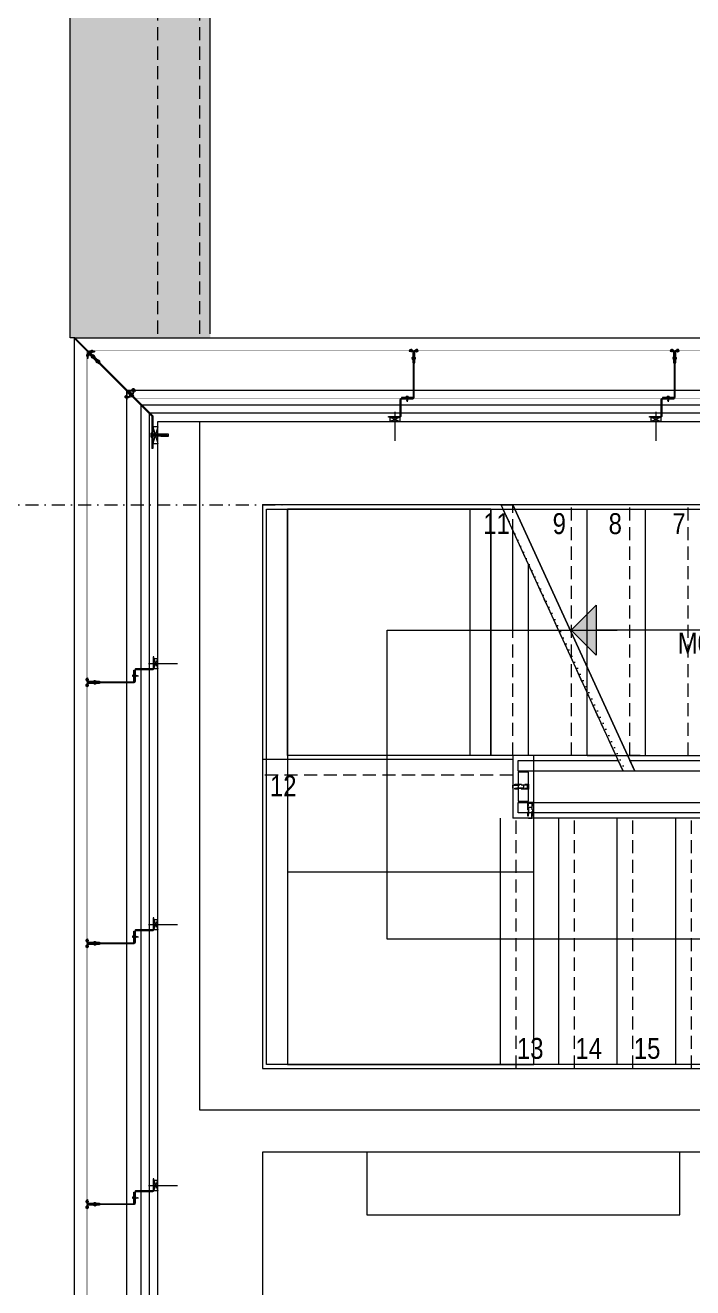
# Model space of a CAD drawing. Extents: x -2050 to 29725, y -1777 to 6820.
# Drawn here: x 12989 to 13309, y 2410 to 3015 of the extents above; entities that cross this region are included whole.
import ezdxf

# ---------------------------------------------------------------- set-up
doc = ezdxf.new("R2010")
doc.units = 0
doc.header["$LTSCALE"] = 25
doc.header["$MEASUREMENT"] = 0
for name, pattern in [('DASHDOT2', [0.5, 0.25, -0.125, 0, -0.125]), ('DOT2', [0.125, 0, -0.125]), ('HIDDEN', [0.375, 0.25, -0.125])]:
    doc.linetypes.add(name, pattern=pattern)
doc.layers.get('0').update_dxf_attribs({"color": 9, "lineweight": 9})
for name, color, linetype, lineweight in [('01', 9, 'Continuous', 9), ('04', 9, 'Continuous', 9), ('06B', 9, 'Continuous', 9), ('06C', 9, 'Continuous', 9), ('06D', 9, 'Continuous', 9), ('10', 9, 'Continuous', 9), ('14', 9, 'Continuous', 9), ('19', 9, 'Continuous', 9), ('19D', 9, 'DOT2', 9), ('20', 9, 'DOT2', 9), ('21', 9, 'Continuous', 9), ('24', 9, 'DASHDOT2', 9), ('33', 9, 'BATTING', 9), ('40', 9, 'Continuous', 9), ('40B', 9, 'Continuous', 9)]:
    doc.layers.add(name, color=color, linetype=linetype, lineweight=lineweight)
doc.styles.add('MuuM_TEXT-STANDART', font='ARIALN.TTF')
doc.linetypes.add('BATTING', pattern='A,0.0001,-0.1,[134,ltypeshp.shx,S=0.1,R=0,X=-0.1,Y=0],-0.2,[134,ltypeshp.shx,S=0.1,R=180,X=0.1,Y=0],-0.1', length=0.4001)

# ---------------------------------------------------------------- blocks, each defined once
blk = doc.blocks.new('Group-321-1')
at = {"lineweight": 0}
for p, q in [((384783.0404, 69371.037), (384783.0455, 69371.0295)), ((384784.4115, 69370.3332), (384784.4025, 69370.333))]:
    blk.add_line(p, q, dxfattribs=at)
blk.add_lwpolyline([(384781.5515, 69367.9843), (384781.749, 69367.6906), (384781.7549, 69367.6863), (384781.7923, 69367.6441), (384781.8263, 69367.6169), (384782.0711, 69367.4613), (384782.3403, 69367.353), (384782.3817, 69367.3414), (384782.4453, 69367.3332), (384782.7991, 69367.344), (384783.0363, 69367.4941), (384783.1021, 69367.5581), (384783.1403, 69367.5843), (384783.2058, 69367.6663), (384783.5053, 69368.2326), (384783.5403, 69368.3322), (384783.689, 69368.5997), (384783.7466, 69368.6084), (384783.8084, 69368.6626), (384783.8147, 69368.6844), (384783.7337, 69368.6844), (384784.4562, 69370.087), (384784.5363, 69370.2162), (384784.6671, 69370.4777), (384784.7897, 69370.7386), (384784.8195, 69370.8587), (384784.8615, 69371.012), (384784.9078, 69371.2302), (384784.8821, 69371.3838), (384784.7923, 69371.511), (384784.3139, 69371.8312), (384783.7777, 69372.0326), (384783.6197, 69372.0318), (384783.48, 69371.9631), (384783.4374, 69371.9222), (384783.3299, 69371.7988), (384783.1493, 69371.5806), (384783.0089, 69371.3289), (384782.8745, 69371.074), (384782.8143, 69370.9298), (384782.099, 69369.5315), (384782.0492, 69369.5901), (384782.0346, 69369.5732), (384782.0266, 69369.4913), (384782.053, 69369.4394), (384781.9224, 69369.1627), (384781.8618, 69369.0762), (384781.5727, 69368.4935), (384781.5478, 69368.4017), (384781.5488, 69368.3546), (384781.5351, 69368.2638), (384781.5515, 69367.9843)], close=True, dxfattribs=at)
for centre, radius, start, end in [((384783.7002, 69371.6914), 0.3498, 77.58661, 129.02756), ((384783.3657, 69370.1215), 1.955, 60.96601, 77.834), ((384784.32, 69371.0452), 1.2443, 132.46554, 142.72442), ((384783.6803, 69371.6404), 0.3125, 79.03531, 114.67967), ((384783.8912, 69371.7489), 0.2436, 127.28492, 150.48206), ((384783.7369, 69371.9408), 0.00701, 14.30738, 65.78767), ((384783.7203, 69371.8273), 0.2984, 161.30494, 177.7436), ((384783.624, 69371.4545), 0.4181, 82.50821, 117.47814), ((384783.7432, 69371.5713), 0.4025, 118.72004, 140.78477), ((384786.16, 69370.0997), 3.0479, 144.45126, 151.44152), ((384783.1339, 69369.6371), 2.3005, 61.70075, 76.26458), ((384783.5084, 69371.8411), 0.0862, 181.34596, 189.63974), ((384783.4275, 69371.8281), 0.00442, 198.85042, 328.86273), ((384783.4781, 69370.0639), 1.955, 47.82213, 64.69011), ((384782.5383, 69372.3373), 0.9575, 316.21857, 325.7418), ((384784.1759, 69371.7659), 0.0116, 115.48588, 202.83845), ((384784.2048, 69371.7798), 0.0437, 204.93665, 291.60104), ((384784.1827, 69371.7527), 0.0264, 86.25131, 116.60003), ((384784.1802, 69371.7174), 0.0619, 44.04057, 86.06863), ((384784.219, 69371.7483), 0.0101, 111.92831, 196.76289), ((384784.245, 69371.7546), 0.0368, 193.51549, 249.2754), ((384784.2267, 69371.7313), 0.0287, 93.47089, 113.70035), ((384784.2157, 69371.751), 0.0129, 292.51497, 43.91301), ((384784.2218, 69371.692), 0.0681, 58.34095, 87.30825), ((384784.2396, 69371.7211), 0.0339, 22.28966, 58.16625), ((384784.2513, 69371.7608), 0.045, 244.61072, 282.68217), ((384784.2665, 69371.7271), 0.0153, 157.39591, 204.46469), ((384784.264, 69371.7268), 0.0131, 105.23805, 152.09254), ((384784.2938, 69371.739), 0.045, 202.97395, 241.04541), ((384784.2575, 69371.7317), 0.0153, 281.19144, 328.26022), ((384784.2684, 69371.7064), 0.0339, 67.48988, 103.36647), ((384784.2588, 69371.7295), 0.0131, 333.56358, 20.41807), ((384784.2924, 69371.7303), 0.0368, 236.38072, 292.14064), ((384784.2551, 69371.6749), 0.0681, 38.34788, 67.31518), ((384784.3065, 69371.7044), 0.0129, 81.74311, 193.14115), ((384784.3363, 69371.7123), 0.0437, 194.05509, 280.71948), ((384784.3025, 69371.7054), 0.0101, 288.89324, 13.72781), ((384784.2842, 69371.7018), 0.0287, 11.95578, 32.18524), ((384784.2999, 69371.6559), 0.0619, 39.58749, 81.61555), ((384784.3272, 69371.6786), 0.0264, 9.05609, 39.40481), ((384783.6081, 69371.2726), 0.5525, 133.02369, 146.12278), ((384783.2195, 69369.5931), 2.3005, 49.39154, 63.95538), ((384784.3419, 69371.6807), 0.0116, 282.81768, 10.17024), ((384793.5272, 69365.622), 11.9668, 150.13727, 152.89723), ((384800.1056, 69364.1963), 18.1799, 156.13496, 158.24111), ((384783.405, 69370.2154), 1.343, 60.01739, 86.68797), ((384784.5586, 69371.2508), 0.3498, 356.62857, 48.06952), ((384865.0479, 69325.7189), 93.6961, 150.803073, 151.627747), ((384777.8715, 69372.8535), 5.6052, 330.89441, 345.16435), ((384783.2749, 69371.4236), 0.0159, 339.0039, 150.39832), ((384784.4941, 69371.4395), 0.2436, 335.17406, 358.37121), ((384784.7399, 69371.4259), 0.00701, 59.86846, 111.34875), ((384784.5288, 69371.2049), 0.3125, 10.97646, 46.62082), ((384783.5314, 69370.1506), 1.343, 38.96815, 65.63874), ((384781.8315, 69372.3216), 3.0479, 334.21461, 341.20486), ((384784.4106, 69371.0507), 0.4181, 8.17799, 43.14791), ((384784.436, 69371.2157), 0.4025, 344.87136, 6.93609), ((384783.6723, 69371.3777), 1.2443, 342.93171, 353.19059), ((384784.6574, 69371.3463), 0.2984, 307.91253, 324.35119), ((384783.1168, 69370.8333), 0.3186, 120.97289, 155.47556), ((384782.9706, 69371.0742), 0.0369, 91.80001, 120.34392), ((384782.963, 69371.0791), 0.0326, 45.48642, 78.55436), ((384782.8486, 69370.9332), 0.2179, 28.76175, 50.98475), ((384784.8286, 69371.1089), 0.00442, 156.7934, 286.8057), ((384784.7921, 69371.1821), 0.0862, 296.01639, 304.31017), ((384783.7734, 69370.6126), 1.0105, 153.06948, 161.91859), ((384784.1506, 69371.1377), 1.1104, 185.59299, 197.27063), ((384768.9056, 69380.2116), 18.1799, 327.41502, 329.52117), ((384785.7608, 69370.6832), 0.9575, 159.91432, 169.43756), ((384822.9409, 69349.5203), 45.4809, 151.91783, 153.89663), ((384776.6075, 69373.5829), 7.1236, 326.0794, 338.11644), ((384782.7341, 69368.9325), 2.0531, 60.68217, 76.50321), ((384784.272, 69370.9318), 0.5525, 339.53334, 352.63243), ((384782.8801, 69368.8575), 2.0531, 49.15292, 64.97396), ((384788.9005, 69367.1922), 5.6052, 140.49177, 154.76171), ((384699.7855, 69410.5499), 93.6961, 334.028379, 334.853054), ((384773.8988, 69375.6976), 11.9668, 332.7589, 335.51885), ((384784.589, 69370.7491), 0.0159, 335.25781, 146.65222), ((384790.2301, 69366.5903), 7.1236, 147.53968, 159.57673), ((384783.8462, 69371.294), 1.1104, 288.38549, 300.06314), ((384784.4389, 69370.1168), 0.2179, 74.67138, 96.89437), ((384784.2014, 69370.2765), 0.3186, 330.18057, 4.68324), ((384784.4908, 69370.2948), 0.0326, 47.10176, 80.1697), ((384784.4824, 69370.2982), 0.0369, 5.3122, 33.85612), ((384825.273, 69347.607), 48.3027, 152.0551, 152.17195), ((384782.4028, 69368.6925), 1.5636, 74.98539, 82.5895), ((384782.4965, 69369.975), 0.2388, 70.63493, 104.39061), ((384783.6393, 69370.6814), 1.0105, 323.73754, 332.58665), ((384821.1879, 69350.0129), 43.565, 152.47687, 153.59071), ((384780.1046, 69371.4451), 2.9727, 314.88555, 333.67662), ((384782.7293, 69369.2079), 0.9545, 86.6279, 100.51602), ((384782.5618, 69370.1533), 0.00585, 151.78048, 223.89891), ((384743.6698, 69390.211), 45.4809, 331.7595, 333.7383), ((384782.8782, 69368.4484), 1.5636, 43.06662, 50.67073), ((384782.0988, 69369.5256), 0.08, 143.47187, 205.34832), ((384782.1495, 69369.4974), 0.1377, 137.16643, 146.60216), ((384967.4628, 69508.0027), 231.379, 216.741616, 216.794011), ((384678.7517, 69458.2208), 136.4506, 319.252602, 319.492588), ((384782.5149, 69369.582), 0.0186, 41.38587, 155.31615), ((384783.958, 69371.212), 2.1585, 228.54216, 243.72242), ((384786.4545, 69368.1856), 2.9727, 151.97951, 170.77058), ((384783.1066, 69369.0142), 0.9545, 25.14011, 39.02822), ((384740.7557, 69390.9906), 48.3027, 333.48418, 333.60103), ((384782.9196, 69369.9112), 0.9868, 205.18196, 214.47771), ((384783.8657, 69369.2721), 0.2388, 21.26552, 55.0212), ((384795.1786, 69363.075), 14.5872, 154.13193, 155.3338), ((384781.9661, 69369.5433), 0.2494, 316.34844, 326.72021), ((384782.1506, 69369.3741), 0.0194, 352.1473, 47.07927), ((384782.2653, 69368.9144), 0.4843, 94.43281, 101.94441), ((384782.1667, 69369.4142), 0.0112, 312.85989, 34.81051), ((384782.228, 69369.389), 0.00831, 38.23228, 92.03083), ((384745.0919, 69389.0738), 43.565, 332.06542, 333.17925), ((384783.9724, 69369.4292), 0.00585, 261.75721, 333.87565), ((384791.1445, 69364.8055), 10.0957, 153.3898, 154.10666), ((384781.4441, 69369.9694), 0.9862, 309.91617, 319.86311), ((384782.1239, 69369.3634), 0.0209, 210.13375, 261.90105), ((384782.122, 69369.3451), 0.00941, 178.27039, 230.32072), ((384782.0852, 69369.2999), 0.0489, 5.77906, 50.98927), ((384782.1316, 69369.3958), 0.0541, 258.6932, 282.71565), ((384782.1321, 69369.3799), 0.0386, 287.17105, 347.53678), ((384784.0189, 69371.1807), 2.1585, 241.9337, 257.11397), ((384781.8012, 69367.5574), 1.667, 81.88637, 84.9423), ((384782.0501, 69369.2603), 0.0543, 255.44862, 293.85951), ((384782.0653, 69369.2123), 0.00351, 147.65254, 275.80128), ((384782.3152, 69369.2019), 0.2415, 178.31118, 202.80165), ((384782.0803, 69369.2075), 0.00659, 121.6403, 166.77146), ((384783.0277, 69368.3243), 1.3873, 142.81626, 147.17964), ((384782.2724, 69369.0259), 0.196, 137.86982, 155.43476), ((384782.1584, 69369.074), 0.0723, 153.7582, 202.5543), ((384787.0532, 69366.1374), 5.9654, 150.48594, 156.73647), ((384789.1281, 69366.4456), 7.5187, 159.68697, 166.35156), ((384782.0818, 69369.0554), 0.00481, 20.93843, 175.93169), ((384782.8576, 69369.5029), 0.8909, 210.02521, 235.56573), ((384916.0429, 69336.4165), 136.4506, 166.163538, 166.403525), ((384783.5356, 69369.0581), 0.0186, 330.33998, 84.27025), ((384783.6274, 69370.5018), 2.1511, 233.76937, 242.93532), ((384783.546, 69368.7124), 0.00831, 33.62529, 87.42384), ((384783.1387, 69368.4661), 0.4843, 23.71172, 31.22332), ((384783.5791, 69368.6408), 0.0194, 78.57685, 133.50883), ((384783.8241, 69368.5896), 0.2494, 158.93592, 169.30769), ((384783.6023, 69368.6773), 0.0112, 90.84562, 172.79624), ((384788.1969, 69600.0219), 231.379, 268.862115, 268.914511), ((384783.7323, 69368.6871), 0.08, 280.3078, 342.18425), ((384783.6798, 69368.7118), 0.1377, 339.05397, 348.48969), ((384784.4746, 69368.4138), 0.9862, 165.79302, 175.73995), ((384770.8666, 69375.5547), 14.5872, 330.32233, 331.52419), ((384783.5945, 69368.6292), 0.0386, 138.11935, 198.48507), ((384783.6078, 69368.6381), 0.0541, 202.94048, 226.96292), ((384783.5672, 69369.5788), 0.9868, 271.17841, 280.47417), ((384783.6345, 69370.4982), 2.1511, 242.7208, 251.88675), ((384774.6241, 69373.2856), 10.0957, 331.54946, 332.26633), ((384783.5569, 69368.5444), 0.0489, 74.66686, 119.87707), ((384783.5722, 69368.6007), 0.00941, 255.33541, 307.38574), ((384783.5859, 69368.613), 0.0209, 223.75508, 275.52238), ((384781.8971, 69368.3577), 0.3521, 155.6746, 172.82724), ((384783.2251, 69368.5368), 0.196, 330.22137, 347.7863), ((384783.3432, 69368.6743), 0.2415, 282.85447, 307.34495), ((384783.4846, 69368.4866), 0.00659, 318.88467, 4.01582), ((384783.5452, 69368.4928), 0.0543, 191.79662, 230.20751), ((384783.2716, 69369.2904), 0.8909, 250.0904, 275.63091), ((384783.3307, 69368.4723), 0.0723, 283.10183, 331.89793), ((384783.4973, 69368.4773), 0.00351, 209.85485, 338.00359), ((384782.3066, 69367.2979), 1.667, 40.71383, 43.76976), ((384781.2507, 69368.3722), 0.2986, 356.60672, 5.66016), ((384777.1322, 69372.6032), 7.5187, 319.30457, 325.96916), ((384783.3602, 69368.3991), 0.00481, 309.72444, 104.7177), ((384781.8007, 69368.141), 0.2809, 142.99801, 163.90702), ((384764.3472, 69370.8859), 17.3868, 351.32617, 351.63129), ((384781.6108, 69368.2877), 0.0411, 126.43126, 146.97652), ((384781.5894, 69368.3179), 0.00398, 74.79118, 133.78563), ((384781.5845, 69368.3135), 0.0102, 1.6376, 54.39629), ((384781.5006, 69368.3013), 0.0949, 358.81699, 7.38389), ((384782.2012, 69368.2894), 0.6058, 179.06594, 219.47978), ((384782.2148, 69368.7415), 1.3873, 338.47648, 342.83987), ((384782.1373, 69368.159), 0.6112, 170.0439, 196.59906), ((384783.574, 69367.6511), 1.8423, 162.01986, 174.32836), ((384778.0913, 69370.7376), 5.9654, 328.91966, 335.17019), ((384782.3166, 69368.2853), 0.8221, 201.47616, 226.33924), ((384782.1191, 69367.7954), 0.3803, 174.31047, 196.66974), ((384781.8274, 69367.732), 0.0243, 63.76495, 169.99527), ((384784.0992, 69371.3805), 4.2739, 238.04892, 242.63411), ((384781.9405, 69367.6889), 0.1449, 160.42148, 200.18277), ((384781.3493, 69368.793), 1.8423, 311.32776, 323.63627), ((384781.9367, 69367.8086), 0.2189, 213.43665, 228.87327), ((384781.8626, 69367.7093), 0.0958, 222.86726, 244.00748), ((384781.8298, 69367.649), 0.0272, 202.20177, 232.28434), ((384782.901, 69367.8424), 0.3521, 312.82889, 329.98153), ((384782.6953, 69368.7143), 1.3999, 231.62456, 243.52038), ((384784.0734, 69371.3937), 4.2739, 243.02202, 247.60721), ((384783.0473, 69367.5626), 0.0102, 71.25983, 124.01853), ((384783.048, 69367.5692), 0.00398, 351.87049, 50.86494), ((384783.2896, 69367.3257), 0.2986, 119.99597, 129.0494), ((384781.9795, 69367.566), 0.00393, 106.148, 191.23563), ((384781.9926, 69367.569), 0.0174, 192.47252, 226.43384), ((384781.9842, 69367.5477), 0.0228, 79.74326, 104.67435), ((384782.0763, 69367.6572), 0.139, 226.48129, 253.24184), ((384781.9679, 69367.4673), 0.1048, 43.02745, 79.064), ((384782.0325, 69367.5354), 0.00393, 108.00787, 193.0955), ((384782.0455, 69367.5388), 0.0174, 194.33239, 228.2937), ((384782.0378, 69367.5173), 0.0228, 81.60313, 106.53421), ((384782.1264, 69367.6297), 0.139, 228.34115, 255.10171), ((384782.043, 69367.5459), 0.0229, 252.85277, 277.47636), ((384782.0242, 69367.4364), 0.1048, 44.88731, 80.92386), ((384782.0223, 69367.5184), 0.0302, 24.43778, 42.48024), ((384782.0457, 69367.5282), 0.00493, 273.68219, 33.68219), ((384782.0856, 69367.5071), 0.00493, 90.11407, 210.11407), ((384782.0905, 69367.4822), 0.0302, 81.31602, 99.35848), ((384782.0783, 69367.4086), 0.1048, 44.73227, 80.76882), ((384782.6682, 69368.0497), 0.6058, 266.17635, 306.59018), ((384782.7811, 69367.6377), 0.2809, 321.7491, 342.65812), ((384783.0862, 69367.4874), 0.0949, 118.27223, 126.83913), ((384795.1854, 69355.0563), 17.3868, 134.02483, 134.32996), ((384783.0109, 69367.569), 0.0411, 338.6796, 359.22486), ((384782.7254, 69368.6988), 1.3999, 242.13575, 254.03156), ((384782.1019, 69367.5147), 0.0229, 206.3199, 230.94349), ((384782.1758, 69367.6043), 0.139, 230.55442, 257.31497), ((384782.0967, 69367.5174), 0.0229, 254.71264, 279.33622), ((384782.0769, 69367.4892), 0.0302, 26.29765, 44.3401), ((384782.0999, 69367.4998), 0.00493, 275.54206, 35.54205), ((384782.1404, 69367.4796), 0.00493, 91.97393, 211.97394), ((384782.1563, 69367.4877), 0.0229, 208.17977, 232.80335), ((384782.146, 69367.4549), 0.0302, 83.17589, 101.21835), ((384782.2273, 69367.5797), 0.139, 232.41428, 259.17484), ((384782.1491, 69367.4857), 0.0174, 257.36242, 291.32374), ((384782.1362, 69367.3809), 0.1048, 46.59213, 82.62868), ((384782.1361, 69367.4668), 0.0228, 19.12192, 44.053), ((384782.1539, 69367.4731), 0.00393, 292.56063, 17.64826), ((384782.1921, 69367.441), 0.0228, 20.98178, 45.91286), ((384782.5995, 69367.9217), 0.6112, 289.05706, 315.61223), ((384782.2044, 69367.4602), 0.0174, 259.22229, 293.1836), ((384782.2096, 69367.4478), 0.00393, 294.42049, 19.50812), ((384782.3323, 69367.4878), 0.1449, 285.47336, 325.23464), ((384782.3147, 69367.695), 0.3803, 288.98638, 311.34565), ((384782.4333, 69367.421), 0.0243, 315.66086, 61.89118), ((384782.3942, 69367.4364), 0.0958, 241.64864, 262.78887), ((384782.3644, 69367.3745), 0.0272, 253.37179, 283.45435), ((384782.4317, 69367.5545), 0.2189, 256.78285, 272.21947), ((384782.5977, 69368.1411), 0.8221, 259.31689, 284.17997)]:
    blk.add_arc(centre, radius, start, end, dxfattribs=at)
blk = doc.blocks.new('p-cephe_kose profili')
at = {"linetype": 'Continuous', "lineweight": 13}
for p, q in [((-2.75, 12.75), (-3.15, 12.75)), ((-3.15, -2.87), (-3.15, 12.75)), ((-2.75, -3.03), (-2.75, 12.75)), ((-3.15, -2.87), (-30.14, -29.86)), ((-2.75, -3.03), (-29.86, -30.14)), ((-33.85, -33.57), (-30.14, -29.86)), ((-33.57, -33.85), (-29.86, -30.14)), ((-33.53, -32.82), (-28.58, -27.87)), ((-33.32, -33.03), (-28.37, -28.08)), ((-28.08, -28.37), (-33.03, -33.32)), ((-27.87, -28.58), (-32.82, -33.53)), ((-30.14, -29.86), (-29.86, -30.14)), ((-29.86, -30.14), (-30.14, -29.86)), ((-28.37, -28.08), (-28.58, -27.87)), ((-28.08, -28.37), (-27.87, -28.58)), ((-33.85, -33.57), (-40.45, -40.17)), ((-33.57, -33.85), (-40.17, -40.45)), ((-34, -30.65), (-34, -32.75)), ((-34, -30.65), (-33.7, -30.65)), ((-33.57, -33.85), (-33.85, -33.57)), ((-33.7, -30.65), (-33.7, -32.75)), ((-32.75, -33.7), (-30.65, -33.7)), ((-32.75, -34), (-30.65, -34)), ((-30.65, -34), (-30.65, -33.7)), ((-40.45, -40.17), (-40.17, -40.45))]:
    blk.add_line(p, q, dxfattribs=at)
at = {"linetype": 'Continuous', "lineweight": 5}
for p, q in [((-3.15, 6.69), (1.05, 6.69)), ((-2.75, 2.25), (-0.25, 10.25)), ((-0.25, 2.25), (-2.75, 10.25)), ((-2.73, 6.25), (4.2, 6.25)), ((4.85, 6.62), (1.05, 6.62)), ((1.05, 5.81), (-3.15, 5.81)), ((4.85, 5.88), (1.05, 5.88))]:
    blk.add_line(p, q, dxfattribs=at)
for p, q in [((-16.23, -12.06), (-13.36, -12.06)), ((-15.99, -11.97), (-15.95, -11.97)), ((-15.95, -11.97), (-15.95, -12.15)), ((-15.5, -12.68), (-15.5, -11.44)), ((-15.41, -11.82), (-15.23, -11.82)), ((-15.3, -12.02), (-15.28, -12.37)), ((-15.23, -11.82), (-15.05, -11.82)), ((-15.19, -11.74), (-15.1, -12.37)), ((-15.05, -11.82), (-14.87, -11.82)), ((-15.01, -11.74), (-14.92, -12.37)), ((-14.87, -11.82), (-14.69, -11.82)), ((-14.83, -11.74), (-14.74, -12.37)), ((-14.69, -11.82), (-14.51, -11.82)), ((-14.65, -11.74), (-14.56, -12.37)), ((-14.51, -11.82), (-14.33, -11.82)), ((-14.47, -11.74), (-14.38, -12.37)), ((-14.33, -11.82), (-13.6, -12.06)), ((-14.29, -11.74), (-14.2, -12.37)), ((-14.24, -12.3), (-13.6, -12.06)), ((-14.1, -11.79), (-14.03, -12.33)), ((-15.99, -12.15), (-15.95, -12.15)), ((-15.41, -12.3), (-15.32, -12.3)), ((-15.32, -12.3), (-15.14, -12.3)), ((-15.14, -12.3), (-14.96, -12.3)), ((-14.96, -12.3), (-14.78, -12.3)), ((-14.78, -12.3), (-14.6, -12.3)), ((-14.6, -12.3), (-14.42, -12.3)), ((-14.42, -12.3), (-14.24, -12.3)), ((-12.68, -15.51), (-11.44, -15.51)), ((-11.74, -14.3), (-12.37, -14.21)), ((-11.74, -14.48), (-12.37, -14.39)), ((-11.74, -14.66), (-12.37, -14.57)), ((-11.74, -14.84), (-12.37, -14.75)), ((-11.74, -15.02), (-12.37, -14.93)), ((-11.74, -15.2), (-12.37, -15.11)), ((-12.02, -15.31), (-12.37, -15.29)), ((-11.79, -14.11), (-12.33, -14.03)), ((-12.3, -14.25), (-12.06, -13.61)), ((-12.3, -14.43), (-12.3, -14.25)), ((-12.3, -14.61), (-12.3, -14.43)), ((-12.3, -14.79), (-12.3, -14.61)), ((-12.3, -14.97), (-12.3, -14.79)), ((-12.3, -15.15), (-12.3, -14.97)), ((-12.3, -15.33), (-12.3, -15.15)), ((-12.3, -15.42), (-12.3, -15.33)), ((-12.15, -15.99), (-12.15, -15.96)), ((-11.97, -15.96), (-12.15, -15.96)), ((-12.06, -16.24), (-12.06, -13.37)), ((-11.82, -14.34), (-12.06, -13.61)), ((-11.97, -15.99), (-11.97, -15.96)), ((-11.82, -14.52), (-11.82, -14.34)), ((-11.82, -14.7), (-11.82, -14.52)), ((-11.82, -14.88), (-11.82, -14.7)), ((-11.82, -15.06), (-11.82, -14.88)), ((-11.82, -15.24), (-11.82, -15.06)), ((-11.82, -15.42), (-11.82, -15.24))]:
    blk.add_line(p, q)
at = {"linetype": 'Continuous', "lineweight": 18}
for p, q in [((-15.25, -10.86), (-15.25, -14)), ((-15.25, -10.86), (-14.95, -10.86)), ((-14.95, -10.86), (-14.95, -14)), ((-14.78, -14.07), (-12.56, -11.86)), ((-14.57, -14.28), (-12.35, -12.07)), ((-12.35, -12.07), (-12.56, -11.86)), ((-12.07, -12.35), (-14.28, -14.57)), ((-11.86, -12.56), (-14.07, -14.78)), ((-14, -14.95), (-10.86, -14.95)), ((-14, -15.25), (-10.86, -15.25)), ((-12.07, -12.35), (-11.86, -12.56)), ((-10.86, -15.25), (-10.86, -14.95))]:
    blk.add_line(p, q, dxfattribs=at)
at = {"lineweight": 5}
for p, q in [((-13.02, -13.73), (-13.73, -13.02)), ((-13.29, -13.01), (-13.66, -13.38)), ((-13.65, -12.66), (-12.44, -13.86)), ((-13.29, -13.01), (-13.52, -13.23)), ((-13.52, -13.23), (-13.29, -13.01)), ((-13.29, -13.01), (-12.92, -12.64)), ((-13.29, -13.01), (-13.07, -12.79)), ((-13.07, -12.79), (-13.29, -13.01)), ((-12.57, -13.28), (-13.28, -12.57)), ((-12.8, -13.5), (-13.27, -13.98)), ((-12.8, -13.5), (-12.32, -13.03)), ((-28.94, -29.65), (-29.65, -28.94)), ((-29.22, -28.93), (-29.59, -29.3)), ((-29.57, -28.58), (-28.37, -29.78)), ((-29.22, -28.93), (-29.44, -29.16)), ((-29.44, -29.16), (-29.22, -28.93)), ((-29.22, -28.93), (-28.84, -28.56)), ((-29.22, -28.93), (-28.99, -28.71)), ((-28.99, -28.71), (-29.22, -28.93)), ((-28.5, -29.21), (-29.21, -28.5)), ((-28.72, -29.43), (-29.2, -29.91)), ((-28.72, -29.43), (-28.24, -28.95)), ((-34.6, -31.92), (-33.2, -31.92)), ((-34.1, -31.92), (-34.1, -31.37)), ((-34.1, -31.66), (-33.7, -31.66)), ((-34.1, -31.92), (-34.1, -32.47)), ((-34.1, -32.18), (-33.7, -32.18)), ((-33.7, -31.92), (-33.7, -31.48)), ((-33.7, -31.92), (-33.7, -31.66)), ((-33.7, -31.66), (-33.7, -31.92)), ((-33.7, -31.92), (-33.7, -32.36)), ((-33.7, -31.92), (-33.7, -32.18)), ((-33.7, -32.18), (-33.7, -31.92)), ((-31.92, -34.1), (-32.47, -34.1)), ((-31.92, -33.7), (-32.36, -33.7)), ((-31.92, -33.7), (-32.18, -33.7)), ((-32.18, -33.7), (-31.92, -33.7)), ((-32.18, -34.1), (-32.18, -33.7)), ((-31.22, -31.93), (-31.93, -31.22)), ((-31.92, -34.6), (-31.92, -33.2)), ((-31.92, -33.7), (-31.66, -33.7)), ((-31.92, -33.7), (-31.48, -33.7)), ((-31.66, -33.7), (-31.92, -33.7)), ((-31.92, -34.1), (-31.37, -34.1)), ((-31.49, -31.21), (-31.86, -31.58)), ((-31.85, -30.86), (-30.64, -32.06)), ((-31.49, -31.21), (-31.71, -31.43)), ((-31.71, -31.43), (-31.49, -31.21)), ((-31.66, -34.1), (-31.66, -33.7)), ((-31.49, -31.21), (-31.12, -30.84)), ((-31.49, -31.21), (-31.27, -30.99)), ((-31.27, -30.99), (-31.49, -31.21)), ((-30.77, -31.48), (-31.48, -30.77)), ((-31, -31.7), (-31.47, -32.18)), ((-31, -31.7), (-30.52, -31.23))]:
    blk.add_line(p, q, dxfattribs=at)
at = {"lineweight": 0}
blk.add_line((-34, -32.75), (-34, -30.75), dxfattribs=at)
at = {"linetype": 'Continuous', "lineweight": 5}
for points in [[(-2.75, 10.25), (-0.25, 10.25), (-0.25, 2.25), (-2.75, 2.25)], [(1.05, 6.75), (4.85, 6.75), (4.85, 5.75), (1.05, 5.75)]]:
    blk.add_lwpolyline(points, close=True, dxfattribs=at)
blk.add_lwpolyline([(-38.03, -37.75), (-37.75, -38.03)])
for centre, radius, start, end in [((-14.88, -12.06), 1.11, 166.64023, 175.47875), ((-15.5, -11.91), 0.473, 90, 166.64023), ((-15.41, -11.73), 0.09, 180, 270), ((-14.88, -12.06), 1.11, 184.52125, 193.35977), ((-15.5, -12.21), 0.473, 193.35977, 270), ((-15.41, -12.39), 0.09, 90, 180), ((-12.21, -15.51), 0.473, 180, 256.64023), ((-12.39, -15.42), 0.09, 270, 0), ((-12.06, -14.89), 1.11, 256.64023, 265.47875), ((-12.06, -14.89), 1.11, 274.52125, 283.35977), ((-11.73, -15.42), 0.09, 180, 270), ((-11.91, -15.51), 0.473, 283.35977, 360)]:
    blk.add_arc(centre, radius, start, end)
at = {"linetype": 'Continuous', "lineweight": 18}
for centre, radius, start, end in [((-14.85, -14), 0.4, 180, 315), ((-14.85, -14), 0.1, 180, 315), ((-14, -14.85), 0.4, 135, 270), ((-14, -14.85), 0.1, 135, 270)]:
    blk.add_arc(centre, radius, start, end, dxfattribs=at)
at = {"lineweight": 5}
for centre, radius, start, end in [((-13.35, -12.95), 0.57, 67.91943, 202.08057), ((-13.23, -13.07), 0.909, 267.07503, 2.92498), ((-29.27, -28.88), 0.57, 67.91943, 202.08057), ((-29.15, -29), 0.909, 267.07503, 2.92498), ((-33.62, -31.92), 0.732, 131.19054, 228.80946), ((-33.83, -31.92), 0.46, 286.95738, 73.04263), ((-31.92, -33.62), 0.732, 221.19054, 318.80946), ((-31.92, -33.83), 0.46, 16.95737, 163.04262), ((-31.55, -31.15), 0.57, 67.91943, 202.08057), ((-31.43, -31.27), 0.909, 267.07503, 2.92498)]:
    blk.add_arc(centre, radius, start, end, dxfattribs=at)
at = {"linetype": 'Continuous', "lineweight": 13}
for centre, radius, start, end in [((-33.6, -32.75), 0.4, 180, 315), ((-33.6, -32.75), 0.1, 180, 315), ((-32.75, -33.6), 0.4, 135, 270), ((-32.75, -33.6), 0.1, 135, 270)]:
    blk.add_arc(centre, radius, start, end, dxfattribs=at)
at = {"linetype": 'Continuous', "lineweight": 5}
blk.add_rational_spline([(-3.15, 7.25), (-3.22, 7.25), (-3.29, 7.25), (-3.63, 7.25), (-3.68, 6.91), (-3.7, 6.83), (-3.71, 6.75), (-3.79, 6.25), (-3.71, 5.75), (-3.7, 5.67), (-3.68, 5.59), (-3.63, 5.25), (-3.29, 5.25), (-3.22, 5.25), (-3.15, 5.25), (-3.15, 6.25), (-3.15, 7.25)], [1, 1, 1, 0.760917374327, 1, 1, 1, 1, 1, 1, 1, 0.760917374327, 1, 1, 1, 1, 1], degree=2, knots=[0, 0, 0, 1, 1, 2, 2, 3, 3, 4, 4, 5, 5, 6, 6, 7, 7, 8, 8, 8], dxfattribs=at)
blk = doc.blocks.new('P-AKS_AUDI')
at = {"layer": '24'}
blk.add_lwpolyline([(-3762.06, 0), (-3500, 0)], dxfattribs=at)
blk = doc.blocks.new('p- alum kaplama profil')
at = {"lineweight": 13}
blk.add_lwpolyline([(7.12, 12.59), (7.12, 26.49)], dxfattribs=at)
at = {"lineweight": 18}
blk.add_lwpolyline([(4.09, 6.16), (-1.41, 6.16), (-1.41, 6.46), (4.09, 6.46, 0.414214), (4.29, 6.66), (4.29, 14.66, -0.414214), (4.79, 15.16), (10.29, 15.16), (10.29, 14.86), (4.79, 14.86, 0.414214), (4.59, 14.66), (4.59, 6.66, -0.414214)], format="xyb", close=True, dxfattribs=at)
at = {"lineweight": 5}
blk.add_lwpolyline([(9.44, 15.16), (4.79, 15.16), (4.79, 17.16), (9.44, 17.16)], close=True, dxfattribs=at)
for points in [[(4.79, 15.16), (9.44, 17.16)], [(9.44, 15.16), (4.79, 17.16)]]:
    blk.add_lwpolyline(points, dxfattribs=at)
blk.add_lwpolyline([(-2.06, 5.56), (-2.06, -2.34), (-2.06, -15.69), (-1.66, -15.69), (-1.66, -2.34), (-1.66, 5.56), (-1.66, 5.56), (-1.66, 5.57), (-1.66, 5.57), (-1.66, 5.58), (-1.66, 5.58), (-1.65, 5.59), (-1.65, 5.59), (-1.65, 5.59), (-1.65, 5.6), (-1.65, 5.6), (-1.64, 5.61), (-1.64, 5.61), (-1.64, 5.62), (-1.64, 5.62), (-1.63, 5.62), (-1.63, 5.63), (-1.63, 5.63), (-1.62, 5.63), (-1.62, 5.64), (-1.61, 5.64), (-1.61, 5.64), (-1.61, 5.64), (-1.6, 5.65), (-1.6, 5.65), (-1.59, 5.65), (-1.59, 5.65), (-1.58, 5.65), (-1.58, 5.65), (-1.57, 5.66), (-1.57, 5.66), (-1.56, 5.66), (-1.56, 5.66), (3.94, 5.66), (3.94, 6.06), (-1.56, 6.06), (-1.58, 6.06), (-1.61, 6.05), (-1.63, 6.05), (-1.66, 6.05), (-1.68, 6.04), (-1.7, 6.03), (-1.73, 6.03), (-1.75, 6.02), (-1.77, 6.01), (-1.79, 6), (-1.82, 5.99), (-1.84, 5.97), (-1.86, 5.96), (-1.88, 5.94), (-1.89, 5.93), (-1.91, 5.91), (-1.93, 5.89), (-1.95, 5.87), (-1.96, 5.85), (-1.97, 5.83), (-1.99, 5.81), (-2, 5.79), (-2.01, 5.77), (-2.02, 5.75), (-2.03, 5.72), (-2.04, 5.7), (-2.04, 5.68), (-2.05, 5.65), (-2.05, 5.63), (-2.06, 5.61), (-2.06, 5.58)], close=True)
blk.add_lwpolyline([(-1.66, -2.34), (-2.06, -2.34)])
for points in [[(-2.36, -10.84), (-2.36, -16.39), (-2.36, -16.39, -0.414214), (-2.51, -16.54), (-2.51, -16.54), (-4.06, -16.54), (-4.06, -16.84), (-2.51, -16.84), (-2.51, -16.84, 0.414214), (-2.06, -16.39), (-2.06, -10.84)], [(-1.36, -10.84), (-1.66, -10.84), (-1.66, -16.39, 0.414214), (-1.21, -16.84), (-1.21, -16.84), (0.34, -16.84), (0.34, -16.54), (-1.21, -16.54), (-1.21, -16.54, -0.414214), (-1.36, -16.39), (-1.36, -16.39)]]:
    blk.add_lwpolyline(points, format="xyb", close=True)
for points in [[(1.61, 6.87, -10), (0.98, 6.96, -10)], [(1.56, 7.05, -10), (1.02, 7.13, -10)], [(1.05, 6.91, -10), (1.29, 7.56, -10)], [(1.29, 4.93, -10), (1.29, 7.8, -10)], [(1.53, 6.82, -10), (1.29, 7.56, -10)], [(1.29, 6.16, -10), (1.29, 6.26, -10)], [(0.67, 5.66, -10), (1.91, 5.66, -10)], [(0.67, 5.66, -10), (0.67, 5.64, -10), (0.67, 5.62, -10), (0.67, 5.6, -10), (0.68, 5.58, -10), (0.68, 5.56, -10), (0.69, 5.54, -10), (0.69, 5.52, -10), (0.7, 5.5, -10), (0.7, 5.48, -10), (0.71, 5.46, -10), (0.72, 5.45, -10), (0.73, 5.43, -10), (0.74, 5.41, -10), (0.75, 5.4, -10), (0.76, 5.38, -10), (0.77, 5.36, -10), (0.79, 5.35, -10), (0.8, 5.33, -10), (0.81, 5.32, -10), (0.83, 5.31, -10), (0.84, 5.29, -10), (0.86, 5.28, -10), (0.87, 5.27, -10), (0.89, 5.26, -10), (0.91, 5.25, -10), (0.92, 5.24, -10), (0.94, 5.23, -10), (0.96, 5.22, -10), (0.98, 5.21, -10), (1, 5.21, -10), (1.02, 5.2, -10), (1.03, 5.2, -10)], [(0.96, 5.66, -10), (0.97, 5.66, -10), (0.97, 5.66, -10), (0.97, 5.66, -10), (0.98, 5.66, -10), (0.98, 5.66, -10), (0.99, 5.66, -10), (0.99, 5.66, -10), (1, 5.66, -10), (1, 5.67, -10), (1, 5.67, -10), (1.01, 5.67, -10), (1.01, 5.67, -10), (1.01, 5.67, -10), (1.02, 5.68, -10), (1.02, 5.68, -10), (1.02, 5.68, -10), (1.03, 5.69, -10), (1.03, 5.69, -10), (1.03, 5.69, -10), (1.04, 5.7, -10), (1.04, 5.7, -10), (1.04, 5.7, -10), (1.04, 5.71, -10), (1.04, 5.71, -10), (1.05, 5.72, -10), (1.05, 5.72, -10), (1.05, 5.72, -10), (1.05, 5.73, -10), (1.05, 5.73, -10), (1.05, 5.74, -10), (1.05, 5.74, -10), (1.05, 5.75, -10)], [(1.33, 5.85, -10), (0.98, 5.88, -10)], [(1.03, 5.2, -10), (1.04, 5.2, -10), (1.05, 5.19, -10), (1.05, 5.19, -10), (1.06, 5.19, -10), (1.06, 5.19, -10), (1.07, 5.19, -10), (1.07, 5.19, -10), (1.08, 5.19, -10), (1.08, 5.19, -10), (1.09, 5.19, -10), (1.09, 5.18, -10), (1.1, 5.18, -10), (1.1, 5.18, -10), (1.11, 5.18, -10), (1.11, 5.18, -10), (1.12, 5.18, -10), (1.12, 5.18, -10), (1.13, 5.18, -10), (1.13, 5.18, -10), (1.14, 5.18, -10), (1.15, 5.18, -10), (1.15, 5.18, -10), (1.16, 5.17, -10), (1.16, 5.17, -10), (1.17, 5.17, -10), (1.17, 5.17, -10), (1.18, 5.17, -10), (1.18, 5.17, -10), (1.19, 5.17, -10), (1.19, 5.17, -10), (1.2, 5.17, -10), (1.2, 5.17, -10)], [(1.05, 5.83, -10), (1.05, 6.01, -10)], [(1.05, 5.75, -10), (1.05, 5.83, -10)], [(1.2, 5.17, -10), (1.2, 5.2, -10)], [(1.38, 5.2, -10), (1.2, 5.2, -10)], [(1.38, 5.17, -10), (1.38, 5.2, -10)], [(1.38, 5.17, -10), (1.38, 5.17, -10), (1.39, 5.17, -10), (1.39, 5.17, -10), (1.4, 5.17, -10), (1.41, 5.17, -10), (1.41, 5.17, -10), (1.42, 5.17, -10), (1.42, 5.17, -10), (1.43, 5.17, -10), (1.43, 5.18, -10), (1.44, 5.18, -10), (1.44, 5.18, -10), (1.45, 5.18, -10), (1.45, 5.18, -10), (1.46, 5.18, -10), (1.46, 5.18, -10), (1.47, 5.18, -10), (1.47, 5.18, -10), (1.48, 5.18, -10), (1.48, 5.18, -10), (1.49, 5.18, -10), (1.5, 5.19, -10), (1.5, 5.19, -10), (1.51, 5.19, -10), (1.51, 5.19, -10), (1.52, 5.19, -10), (1.52, 5.19, -10), (1.53, 5.19, -10), (1.53, 5.19, -10), (1.54, 5.19, -10), (1.54, 5.2, -10), (1.55, 5.2, -10)], [(1.53, 5.75, -10), (1.53, 5.92, -10)], [(1.53, 5.75, -10), (1.53, 5.74, -10), (1.53, 5.74, -10), (1.53, 5.73, -10), (1.53, 5.73, -10), (1.53, 5.72, -10), (1.54, 5.72, -10), (1.54, 5.72, -10), (1.54, 5.71, -10), (1.54, 5.71, -10), (1.54, 5.7, -10), (1.54, 5.7, -10), (1.55, 5.7, -10), (1.55, 5.69, -10), (1.55, 5.69, -10), (1.55, 5.69, -10), (1.56, 5.68, -10), (1.56, 5.68, -10), (1.56, 5.68, -10), (1.57, 5.67, -10), (1.57, 5.67, -10), (1.58, 5.67, -10), (1.58, 5.67, -10), (1.58, 5.67, -10), (1.59, 5.66, -10), (1.59, 5.66, -10), (1.6, 5.66, -10), (1.6, 5.66, -10), (1.6, 5.66, -10), (1.61, 5.66, -10), (1.61, 5.66, -10), (1.62, 5.66, -10), (1.62, 5.66, -10)], [(1.55, 5.2, -10), (1.57, 5.2, -10), (1.59, 5.21, -10), (1.6, 5.21, -10), (1.62, 5.22, -10), (1.64, 5.23, -10), (1.66, 5.24, -10), (1.68, 5.25, -10), (1.69, 5.26, -10), (1.71, 5.27, -10), (1.73, 5.28, -10), (1.74, 5.29, -10), (1.76, 5.31, -10), (1.77, 5.32, -10), (1.78, 5.33, -10), (1.8, 5.35, -10), (1.81, 5.36, -10), (1.82, 5.38, -10), (1.83, 5.4, -10), (1.84, 5.41, -10), (1.85, 5.43, -10), (1.86, 5.45, -10), (1.87, 5.46, -10), (1.88, 5.48, -10), (1.89, 5.5, -10), (1.89, 5.52, -10), (1.9, 5.54, -10), (1.9, 5.56, -10), (1.9, 5.58, -10), (1.91, 5.6, -10), (1.91, 5.62, -10), (1.91, 5.64, -10), (1.91, 5.66, -10)], [(-3.84, -17.04, 0), (-3.81, -17.07, 0), (-3.78, -17.1, 0), (-3.75, -17.12, 0), (-3.72, -17.15, 0), (-3.69, -17.17, 0), (-3.66, -17.19, 0), (-3.62, -17.21, 0), (-3.59, -17.23, 0), (-3.55, -17.24, 0), (-3.52, -17.26, 0), (-3.48, -17.27, 0), (-3.44, -17.28, 0), (-3.4, -17.28, 0), (-3.36, -17.29, 0), (-3.32, -17.29, 0), (-3.29, -17.29, 0), (-3.25, -17.29, 0), (-3.21, -17.29, 0), (-3.17, -17.28, 0), (-3.13, -17.28, 0), (-3.09, -17.27, 0), (-3.06, -17.26, 0), (-3.02, -17.24, 0), (-2.98, -17.23, 0), (-2.95, -17.21, 0), (-2.91, -17.19, 0), (-2.88, -17.17, 0), (-2.85, -17.15, 0), (-2.82, -17.12, 0), (-2.79, -17.1, 0), (-2.76, -17.07, 0), (-2.73, -17.04, 0)], [(-3.29, -17.04, 0), (-3.84, -17.04, 0)], [(-2.85, -16.54, 0), (-2.86, -16.51, 0), (-2.87, -16.47, 0), (-2.89, -16.44, 0), (-2.91, -16.41, 0), (-2.93, -16.38, 0), (-2.96, -16.35, 0), (-2.98, -16.33, 0), (-3.01, -16.31, 0), (-3.04, -16.29, 0), (-3.07, -16.27, 0), (-3.11, -16.25, 0), (-3.14, -16.24, 0), (-3.18, -16.23, 0), (-3.21, -16.22, 0), (-3.25, -16.22, 0), (-3.29, -16.22, 0), (-3.32, -16.22, 0), (-3.36, -16.22, 0), (-3.39, -16.23, 0), (-3.43, -16.24, 0), (-3.46, -16.25, 0), (-3.5, -16.27, 0), (-3.53, -16.29, 0), (-3.56, -16.31, 0), (-3.59, -16.33, 0), (-3.61, -16.35, 0), (-3.64, -16.38, 0), (-3.66, -16.41, 0), (-3.68, -16.44, 0), (-3.7, -16.47, 0), (-3.71, -16.51, 0), (-3.73, -16.54, 0)], [(-3.29, -16.54, 0), (-3.73, -16.54, 0)], [(-3.29, -16.54, 0), (-3.55, -16.54, 0)], [(-3.55, -16.54, 0), (-3.29, -16.54, 0)], [(-3.55, -17.04, 0), (-3.55, -16.54, 0)], [(-3.29, -17.54, 0), (-3.29, -16.04, 0)], [(-3.29, -16.54, 0), (-2.85, -16.54, 0)], [(-3.29, -16.54, 0), (-3.03, -16.54, 0)], [(-3.03, -16.54, 0), (-3.29, -16.54, 0)], [(-3.29, -17.04, 0), (-2.73, -17.04, 0)], [(-3.03, -17.04, 0), (-3.03, -16.54, 0)], [(-2.86, -13.04, 0), (-0.86, -13.04, 0)], [(-2.36, -12.52, 0), (-2.4, -12.53, 0), (-2.43, -12.56, 0), (-2.47, -12.58, 0), (-2.5, -12.6, 0), (-2.53, -12.63, 0), (-2.56, -12.66, 0), (-2.59, -12.69, 0), (-2.61, -12.73, 0), (-2.63, -12.76, 0), (-2.65, -12.8, 0), (-2.67, -12.84, 0), (-2.68, -12.88, 0), (-2.69, -12.92, 0), (-2.7, -12.96, 0), (-2.71, -13, 0), (-2.71, -13.04, 0), (-2.71, -13.08, 0), (-2.7, -13.13, 0), (-2.69, -13.17, 0), (-2.68, -13.21, 0), (-2.67, -13.25, 0), (-2.65, -13.28, 0), (-2.63, -13.32, 0), (-2.61, -13.36, 0), (-2.59, -13.39, 0), (-2.56, -13.42, 0), (-2.53, -13.45, 0), (-2.5, -13.48, 0), (-2.47, -13.51, 0), (-2.43, -13.53, 0), (-2.4, -13.55, 0), (-2.36, -13.57, 0)], [(-2.36, -13.04, 0), (-2.36, -12.52, 0)], [(-2.36, -13.04, 0), (-2.36, -12.73, 0)], [(-2.36, -12.73, 0), (-2.36, -13.04, 0)], [(-1.36, -12.73, 0), (-2.36, -12.73, 0)], [(-2.36, -13.04, 0), (-2.36, -13.36, 0)], [(-2.36, -13.04, 0), (-2.36, -13.57, 0)], [(-2.36, -13.36, 0), (-2.36, -13.04, 0)], [(-1.36, -13.36, 0), (-2.36, -13.36, 0)], [(-1.36, -13.04, 0), (-1.36, -12.37, 0)], [(-1.36, -13.72, 0), (-1.32, -13.68, 0), (-1.29, -13.65, 0), (-1.26, -13.61, 0), (-1.23, -13.58, 0), (-1.2, -13.54, 0), (-1.18, -13.5, 0), (-1.16, -13.45, 0), (-1.14, -13.41, 0), (-1.12, -13.37, 0), (-1.1, -13.32, 0), (-1.09, -13.28, 0), (-1.08, -13.23, 0), (-1.07, -13.18, 0), (-1.06, -13.14, 0), (-1.06, -13.09, 0), (-1.06, -13.04, 0), (-1.06, -12.99, 0), (-1.06, -12.95, 0), (-1.07, -12.9, 0), (-1.08, -12.85, 0), (-1.09, -12.81, 0), (-1.1, -12.76, 0), (-1.12, -12.72, 0), (-1.14, -12.67, 0), (-1.16, -12.63, 0), (-1.18, -12.59, 0), (-1.2, -12.55, 0), (-1.23, -12.51, 0), (-1.26, -12.47, 0), (-1.29, -12.43, 0), (-1.32, -12.4, 0), (-1.36, -12.37, 0)], [(-1.36, -13.04, 0), (-1.36, -13.72, 0)], [(-0.56, -17.04, 0), (-1.11, -17.04, 0)], [(0, -17.04, 0), (-0.03, -17.07, 0), (-0.06, -17.1, 0), (-0.09, -17.12, 0), (-0.12, -17.15, 0), (-0.15, -17.17, 0), (-0.18, -17.19, 0), (-0.22, -17.21, 0), (-0.25, -17.23, 0), (-0.29, -17.24, 0), (-0.33, -17.26, 0), (-0.36, -17.27, 0), (-0.4, -17.28, 0), (-0.44, -17.28, 0), (-0.48, -17.29, 0), (-0.52, -17.29, 0), (-0.56, -17.29, 0), (-0.59, -17.29, 0), (-0.63, -17.29, 0), (-0.67, -17.28, 0), (-0.71, -17.28, 0), (-0.75, -17.27, 0), (-0.79, -17.26, 0), (-0.82, -17.24, 0), (-0.86, -17.23, 0), (-0.89, -17.21, 0), (-0.93, -17.19, 0), (-0.96, -17.17, 0), (-0.99, -17.15, 0), (-1.02, -17.12, 0), (-1.05, -17.1, 0), (-1.08, -17.07, 0), (-1.11, -17.04, 0)], [(-1, -16.54, 0), (-0.98, -16.51, 0), (-0.97, -16.47, 0), (-0.95, -16.44, 0), (-0.93, -16.41, 0), (-0.91, -16.38, 0), (-0.88, -16.35, 0), (-0.86, -16.33, 0), (-0.83, -16.31, 0), (-0.8, -16.29, 0), (-0.77, -16.27, 0), (-0.73, -16.25, 0), (-0.7, -16.24, 0), (-0.66, -16.23, 0), (-0.63, -16.22, 0), (-0.59, -16.22, 0), (-0.56, -16.22, 0), (-0.52, -16.22, 0), (-0.48, -16.22, 0), (-0.45, -16.23, 0), (-0.41, -16.24, 0), (-0.38, -16.25, 0), (-0.34, -16.27, 0), (-0.31, -16.29, 0), (-0.28, -16.31, 0), (-0.25, -16.33, 0), (-0.23, -16.35, 0), (-0.2, -16.38, 0), (-0.18, -16.41, 0), (-0.16, -16.44, 0), (-0.14, -16.47, 0), (-0.13, -16.51, 0), (-0.12, -16.54, 0)], [(-0.56, -16.54, 0), (-1, -16.54, 0)], [(-0.56, -16.54, 0), (-0.82, -16.54, 0)], [(-0.82, -16.54, 0), (-0.56, -16.54, 0)], [(-0.82, -17.04, 0), (-0.82, -16.54, 0)], [(-0.56, -17.54, 0), (-0.56, -16.04, 0)], [(-0.56, -16.54, 0), (-0.3, -16.54, 0)], [(-0.56, -16.54, 0), (-0.12, -16.54, 0)], [(-0.3, -16.54, 0), (-0.56, -16.54, 0)], [(-0.56, -17.04, 0), (0, -17.04, 0)], [(-0.3, -17.04, 0), (-0.3, -16.54, 0)]]:
    blk.add_polyline3d(points)
blk = doc.blocks.new('p-lama profili')
at = {"layer": '20', "linetype": 'HIDDEN', "ltscale": 0.5}
blk.add_lwpolyline([(0.75, -0.45), (-0.75, -0.45), (-0.75, -6.5), (-1.25, -6.5), (-1.25, -0.45), (-1.25, -0.45), (-1.25, 0), (1.25, 0), (1.25, -0.45), (1.25, -0.45), (1.25, -6.5), (0.75, -6.5), (0.75, -0.45)], dxfattribs=at)
blk.add_lwpolyline([(-0.75, -2.5), (0.75, -2.5), (0.75, -7.5), (-0.75, -7.5)], close=True, dxfattribs=at)
blk = doc.blocks.new('p-2. kat planı')
at = {"layer": '19'}
h = blk.add_hatch(color=256, dxfattribs=at)
h.dxf.hatch_style = 1
h.paths.add_polyline_path([(13262.44, 2737), (13262.44, 2713), (13250.42, 2725)])
at = {"layer": '01'}
blk.add_lwpolyline([(13112.5, 2515), (13647.5, 2515), (13647.5, 2430), (13852.5, 2430), (13852.5, 2390), (13607.5, 2390), (13607.5, 2475), (13102.5, 2475), (13102.5, 2390), (13052.5, 2390), (13052.5, 2515), (13052.5, 2825), (13852.5, 2825), (13852.5, 2785), (13102.5, 2785), (13102.5, 2515)], close=True, dxfattribs=at)
at = {"layer": '06B'}
for points in [[(13225, 2657.5), (13225, 2657.5), (13225, 2662.5), (13272.96, 2662.5), (13275.24, 2657.5), (13225, 2657.5), (13225, 2657.5)], [(13278.55, 2662.5), (13501.5, 2662.5), (13501.5, 2662.5), (13501.5, 2660), (13501.5, 2657.5), (13280.83, 2657.5), (13278.55, 2662.5)], [(13225, 2642.5), (13500, 2642.5), (13501.5, 2642.5), (13501.5, 2637.5), (13230, 2637.5), (13225, 2637.5), (13225, 2642.5)], [(13230, 2637.5), (13225, 2637.5)]]:
    blk.add_lwpolyline(points, dxfattribs=at)
blk.add_lwpolyline([(13230, 2643), (13230, 2657), (13225, 2657), (13225, 2643)], close=True, dxfattribs=at)
at = {"layer": '06C'}
blk.add_lwpolyline([(13012.5, 1124.33), (13012.5, 1124.33), (13012.5, 2865), (16712.5, 2865), (16712.49, 2206.39)], dxfattribs=at)
blk.add_lwpolyline([(13012.5, 1124.33), (13012.5, 1124.33), (13012.5, 2865), (16712.5, 2865), (16712.49, 2206.39)], dxfattribs=at)
at = {"layer": '06D'}
for points in [[(13037.5, 1825), (13037.5, 2840), (13925, 2840)], [(13044.5, 1825), (13044.5, 2833), (13925, 2833), (13925, 2825)]]:
    blk.add_lwpolyline(points, dxfattribs=at)
blk.add_lwpolyline([(13152.5, 2445), (13302.5, 2445), (13302.5, 2475), (13152.5, 2475)], close=True, dxfattribs=at)
at = {"layer": '10'}
for points, const_width in [([(13018.5, 1124.33), (13018.5, 2859), (16706.5, 2859), (16706.5, 2206.39)], 0.2), ([(13018.5, 1124.33), (13018.5, 2859), (16706.5, 2859), (16706.5, 2206.39)], 0.2), ([(13041.5, 1818.19), (13041.5, 2836), (13931.45, 2836)], 0.1)]:
    blk.add_lwpolyline(points, dxfattribs=dict(at, const_width=const_width))
at = {"layer": '14'}
blk.add_lwpolyline([(13854.5, 2580), (13854.5, 2657), (13835.5, 2657), (13835.5, 2627), (13649.5, 2627), (13649.5, 2657), (13630.5, 2657), (13630.5, 2625), (13630.5, 2517), (13104.5, 2517), (13104.5, 2783), (13630.5, 2783), (13630.5, 2763), (13649.5, 2763), (13649.5, 2783), (13835.5, 2783), (13835.5, 2763), (13854.5, 2763), (13854.5, 2803), (13925, 2803), (13927, 2803), (13927, 2819.3)], dxfattribs=at)
at = {"layer": '19', "linetype": 'Continuous'}
for points in [[(13202, 2665), (13202, 2783)], [(13258, 2665), (13258, 2783)], [(13258, 2665), (13398, 2665), (13398, 2783)], [(13286, 2665), (13286, 2783)], [(13286, 2665), (13426, 2665), (13426, 2783)], [(13230, 2665), (13230, 2756.39)], [(13258, 2665), (13258, 2717.44)], [(13222.5, 2663), (13102.5, 2663)], [(13271.86, 2665), (13202, 2665)], [(13222.5, 2665), (13222.5, 2635)], [(13283.5, 2665), (13277.45, 2665)], [(13216.5, 2517), (13216.5, 2635)], [(13510, 2635), (13222.5, 2635)], [(13244.5, 2517), (13244.5, 2635)], [(13272.5, 2517), (13272.5, 2635)], [(13300.5, 2517), (13300.5, 2635)]]:
    blk.add_lwpolyline(points, dxfattribs=at)
at = {"layer": '19'}
for points in [[(13280.83, 2657.5), (13275.24, 2657.5), (13216.91, 2785), (13222.5, 2785), (13280.83, 2657.5)], [(13280.83, 2657.5), (13222.5, 2785)], [(13280.83, 2657.5), (13222.5, 2785)], [(13515.98, 2577), (13162.25, 2577), (13162.25, 2725), (13272.36, 2725)], [(13482, 2725), (13262.44, 2725), (13262.44, 2725)]]:
    blk.add_lwpolyline(points, dxfattribs=at)
blk.add_lwpolyline([(13262.44, 2737), (13262.44, 2713), (13250.42, 2725)], close=True, dxfattribs=at)
at = {"layer": '19D'}
blk.add_lwpolyline([(13275.24, 2660), (13216.91, 2785)], dxfattribs=at)
at = {"layer": '19D', "linetype": 'HIDDEN'}
for points in [[(13275.24, 2657.5), (13216.91, 2785)], [(13222.5, 2725), (13222.5, 2785)], [(13250.5, 2665), (13250.5, 2785)], [(13278.5, 2665), (13278.5, 2785)], [(13306.5, 2665), (13306.5, 2785)], [(13222.5, 2665), (13222.5, 2773.02)], [(13250.5, 2665), (13250.5, 2713.02)], [(13222.5, 2655.5), (13102.5, 2655.5)], [(13224, 2515), (13224, 2635)], [(13252, 2515), (13252, 2635)], [(13280, 2515), (13280, 2635)], [(13308, 2515), (13308, 2635)]]:
    blk.add_lwpolyline(points, dxfattribs=at)
at = {"layer": '33', "ltscale": 0.4}
blk.add_lwpolyline([(13925, 2829), (13048.29, 2829), (13048.46, 1825)], dxfattribs=at)
at = {"layer": '40'}
for points in [[(13212, 2665), (13114.5, 2665), (13114.5, 2783), (13212, 2783)], [(13232.5, 2517), (13232.5, 2635), (13232.5, 2635), (13232.5, 2665), (13212, 2665), (13212, 2783), (13114.5, 2783), (13114.5, 2517)], [(13232.5, 2609), (13114.5, 2609), (13114.5, 2517), (13232.5, 2517)]]:
    blk.add_lwpolyline(points, close=True, dxfattribs=at)
at = {"layer": '40B'}
blk.add_lwpolyline([(13640, 2495), (13072.5, 2495), (13072.5, 2825), (13640, 2825)], close=True, dxfattribs=at)
at = {"rotation": 270}
blk.add_blockref('p-lama profili', (13230, 2650), dxfattribs=at)
at = {"xscale": -1}
blk.add_blockref('p-lama profili', (13230.75, 2642.5), dxfattribs=at)
at = {"layer": '10', "xscale": -1}
for name, p, rotation in [('p-cephe_kose profili', (13052.75, 2824.69), 180), ('p- alum kaplama profil', (13035.34, 2701.86), 270), ('p- alum kaplama profil', (13035.34, 2576.86), 270), ('p- alum kaplama profil', (13035.34, 2451.86), 270)]:
    blk.add_blockref(name, p, dxfattribs=dict(at, rotation=rotation))
at = {"layer": '10', "rotation": 180}
for p in [(13173.14, 2842.16), (13298.14, 2842.16)]:
    blk.add_blockref('p- alum kaplama profil', p, dxfattribs=at)
at = {"layer": '24'}
blk.add_blockref('P-AKS_AUDI', (16612.5, 2785), dxfattribs=at)
at = {"layer": '21', "style": 'MuuM_TEXT-STANDART'}
for s, p in [('11', (13208.27, 2771.03)), ('9', (13241.53, 2771.03)), ('8', (13268.35, 2771.03)), ('7', (13298.85, 2771.03)), ('12', (13106.1, 2645.36)), ('13', (13224.41, 2519.65)), ('14', (13252.41, 2519.65)), ('15', (13280.41, 2519.65))]:
    blk.add_text(s, height=10, dxfattribs=at).set_placement(p)
at = {"layer": '21', "color": 250, "insert": (13347.92, 2710.8), "char_height": 10, "attachment_point": 8, "style": 'MuuM_TEXT-STANDART'}
blk.add_mtext('M04(28x17,50/28)', dxfattribs=at)

msp = doc.modelspace()

# ---------------------------------------------------------------- hatches: boundary and pattern name
h = msp.add_hatch(color=253)
h.dxf.hatch_style = 1
h.paths.add_polyline_path([(13077.5, 2865), (13010.5, 2865), (13010.5, 3927), (14154.5, 3927), (14154.5, 2865), (14087.5, 2865), (14087.5, 3860), (13077.5, 3860)])

# ---------------------------------------------------------------- linework, layer by layer
at = {"layer": '06D'}
for points in [[(13012.5, 2865), (13010.5, 2865), (13010.5, 3927), (14154.5, 3927), (14154.5, 2867)], [(13077.5, 2867), (13077.5, 3860), (14087.5, 3860), (14087.5, 2867)]]:
    msp.add_lwpolyline(points, dxfattribs=at)
at = {"layer": '20', "linetype": 'HIDDEN'}
for points in [[(13052.5, 2867), (13052.5, 3270), (13052.5, 3885), (14112.5, 3885), (14112.5, 2867)], [(13072.5, 2867), (13072.5, 3270), (13072.5, 3865), (14092.5, 3865), (14092.5, 2867)]]:
    msp.add_lwpolyline(points, dxfattribs=at)

# ---------------------------------------------------------------- block references
msp.add_blockref('p-2. kat planı', (0, 0))
at = {"layer": '04', "xscale": 99.99999999999999, "yscale": 99.99999999999999, "zscale": 99.99999999999999, "rotation": 297.1763778173342}
msp.add_blockref('Group-321-1', (-23731943.71, 31064370), dxfattribs=at)

doc.saveas('drawing.dxf')
